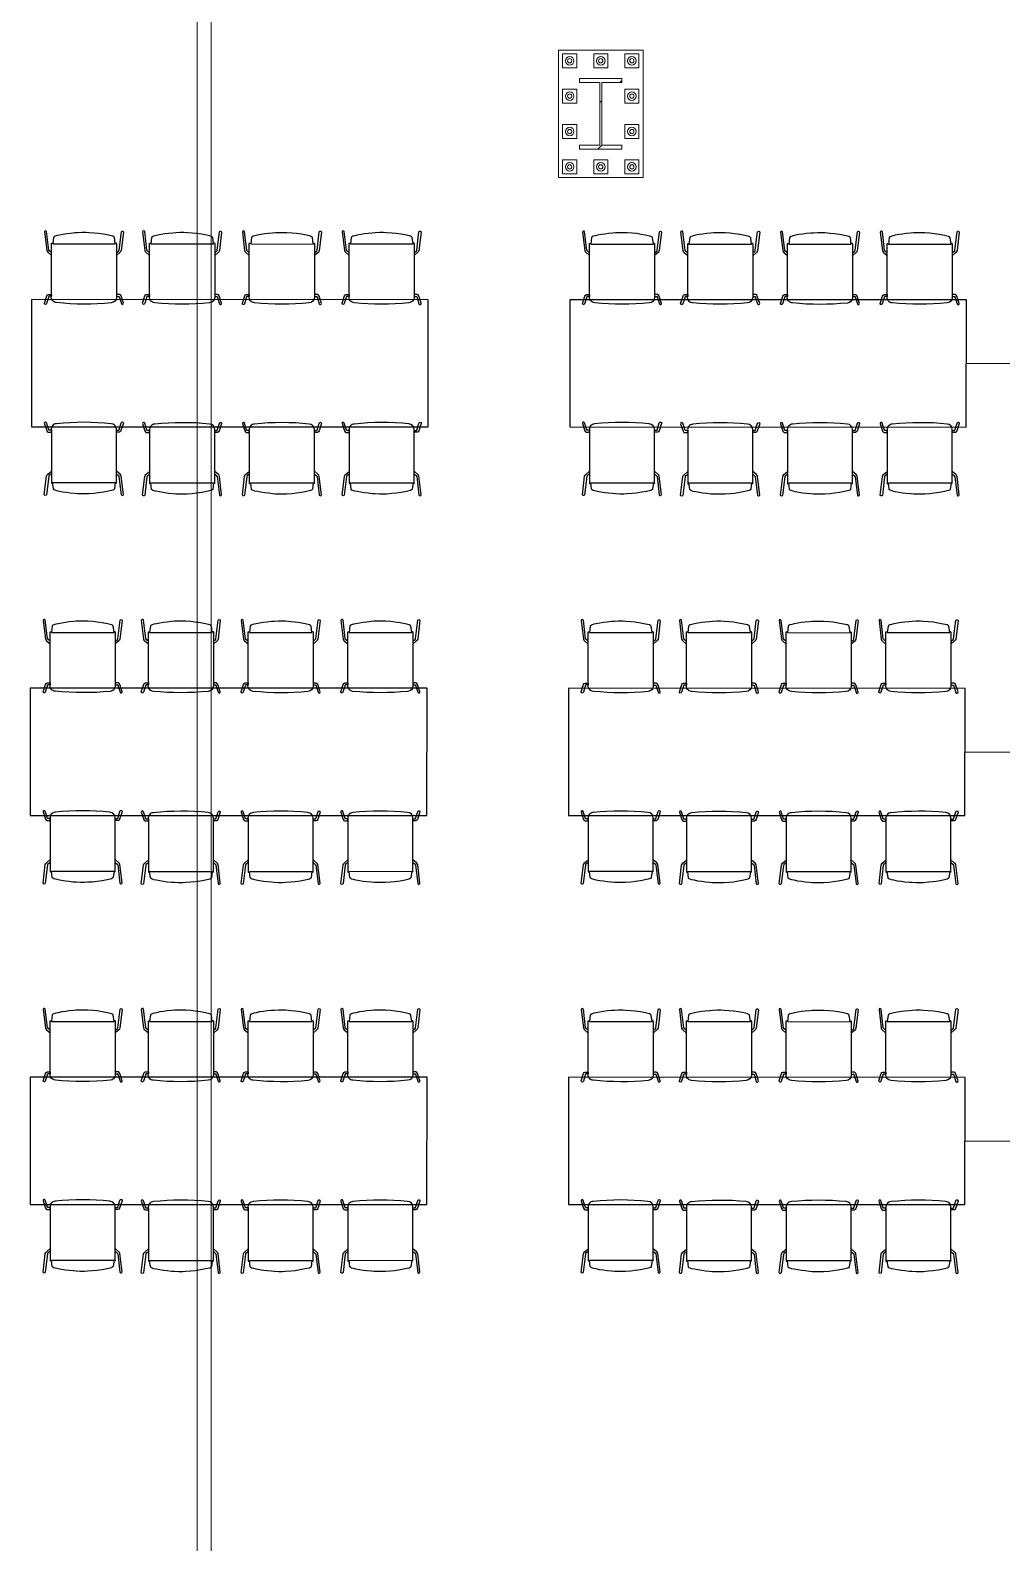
# Model space of a CAD drawing. Header units: centimetres. Extents: x 54005 to 61405, y 90310 to 94744.
# Drawn here: x 55251 to 55939, y 91489 to 92559 of the extents above; entities that cross this region are included whole.
import ezdxf

# ---------------------------------------------------------------- set-up
doc = ezdxf.new("R2010")
doc.units = ezdxf.units.CM
doc.header["$LTSCALE"] = 25
doc.layers.get('0').update_dxf_attribs({"lineweight": 0})
doc.layers.add('BA_furn-mobile', color=122, linetype='Continuous')
doc.layers.add('ÖLCULENDIRME', color=115, linetype='Continuous', lineweight=5)

# ---------------------------------------------------------------- blocks, each defined once
blk = doc.blocks.new('DXERG')
for points in [[(3248.6, -34472), (3247.1, -34470.7, -0.195709), (3246.8, -34470.2), (3245.2, -34457.2, 0.812168), (3243.7, -34457.4), (3245.3, -34470.4, 0.198323), (3246, -34471.7), (3248.6, -34474)], [(3294.6, -34472.1), (3296.2, -34470.8, 0.195709), (3296.5, -34470.3), (3298.1, -34457.3, -0.812168), (3299.6, -34457.5), (3298, -34470.5, -0.198323), (3297.2, -34471.8), (3294.6, -34474)], [(3318.1, -34472.1), (3316.5, -34470.8, -0.195709), (3316.2, -34470.2), (3314.7, -34457.2, 0.812168), (3313.1, -34457.4), (3314.7, -34470.5, 0.198323), (3315.5, -34471.8), (3318.1, -34474)], [(3364.1, -34472.1), (3365.6, -34470.8, 0.195709), (3365.9, -34470.3), (3367.5, -34457.3, -0.812168), (3369, -34457.5), (3367.4, -34470.5, -0.198323), (3366.7, -34471.8), (3364.1, -34474.1)], [(3388.6, -34472.1), (3387.1, -34470.8, -0.195709), (3386.8, -34470.3), (3385.2, -34457.3, 0.812168), (3383.7, -34457.4), (3385.3, -34470.5, 0.198323), (3386, -34471.8), (3388.6, -34474)], [(3434.6, -34472.2), (3436.2, -34470.9, 0.195709), (3436.5, -34470.3), (3438.1, -34457.3, -0.812168), (3439.6, -34457.5), (3438, -34470.6, -0.198323), (3437.2, -34471.9), (3434.6, -34474.1)], [(3459.2, -34472.1), (3457.6, -34470.8, -0.195709), (3457.3, -34470.2), (3455.8, -34457.2, 0.812168), (3454.3, -34457.4), (3455.9, -34470.5, 0.198323), (3456.6, -34471.8), (3459.2, -34474)], [(3505.2, -34472.1), (3506.8, -34470.8, 0.195709), (3507.1, -34470.3), (3508.6, -34457.3, -0.812168), (3510.2, -34457.5), (3508.6, -34470.5, -0.198323), (3507.8, -34471.8), (3505.2, -34474.1)], [(3294.6, -34465.5), (3294.6, -34503.7, -0.401298), (3291, -34507.5, -0.050892), (3252.3, -34507.4, -0.44814), (3248.6, -34502.9), (3248.6, -34465.5, -0.414214), (3248.8, -34465.4), (3249.6, -34465.4)], [(3294.6, -34465.5, 0.414213), (3294.5, -34465.4), (3293.8, -34465.4)], [(3364.1, -34465.5), (3364.1, -34503.7, -0.401298), (3360.4, -34507.5, -0.050892), (3321.7, -34507.5, -0.44814), (3318.1, -34503), (3318.1, -34465.5, -0.414214), (3318.2, -34465.4), (3319, -34465.4)], [(3364.1, -34465.5, 0.414213), (3363.9, -34465.4), (3363.2, -34465.4)], [(3434.6, -34465.6), (3434.6, -34503.7, -0.401298), (3431, -34507.6, -0.050892), (3392.3, -34507.5, -0.44814), (3388.6, -34503), (3388.6, -34465.6, -0.414214), (3388.8, -34465.4), (3389.6, -34465.4)], [(3434.6, -34465.6, 0.414213), (3434.5, -34465.5), (3433.8, -34465.5)], [(3505.2, -34465.5), (3505.2, -34503.7, -0.401298), (3501.5, -34507.5, -0.050892), (3462.8, -34507.5, -0.44814), (3459.2, -34503), (3459.2, -34465.5, -0.414214), (3459.3, -34465.4), (3460.1, -34465.4)], [(3505.2, -34465.5, 0.414213), (3505.1, -34465.4), (3504.3, -34465.4)], [(3243.7, -34507.8), (3245.4, -34502.6, -0.262892), (3246.5, -34501.6), (3248.6, -34501.6), (3248.6, -34502.9), (3247, -34502.9, 0.307714), (3246.7, -34503.1), (3245.2, -34508.1, -0.924699), (3243.7, -34507.8, -0.863658)], [(3299.6, -34507.8), (3297.9, -34502.6, 0.262892), (3296.8, -34501.6), (3294.6, -34501.6), (3294.6, -34503), (3296.3, -34503, -0.307714), (3296.5, -34503.1), (3298.1, -34508.1, 0.924699), (3299.6, -34507.8, 0.863658)], [(3313.1, -34507.8), (3314.8, -34502.6, -0.262892), (3315.9, -34501.6), (3318.1, -34501.6), (3318.1, -34503), (3316.4, -34503, 0.307714), (3316.2, -34503.1), (3314.6, -34508.1, -0.924699), (3313.1, -34507.8, -0.863658)], [(3369, -34507.8), (3367.3, -34502.6, 0.262892), (3366.2, -34501.6), (3364.1, -34501.6), (3364.1, -34503), (3365.7, -34503, -0.307714), (3365.9, -34503.1), (3367.5, -34508.2, 0.924699), (3369, -34507.8, 0.863658)], [(3383.7, -34507.8), (3385.4, -34502.6, -0.262892), (3386.5, -34501.6), (3388.6, -34501.6), (3388.6, -34503), (3387, -34503, 0.307714), (3386.7, -34503.2), (3385.2, -34508.2, -0.924699), (3383.7, -34507.8, -0.863658)], [(3439.6, -34507.9), (3437.9, -34502.7, 0.262892), (3436.8, -34501.7), (3434.6, -34501.7), (3434.6, -34503), (3436.3, -34503, -0.307714), (3436.5, -34503.2), (3438.1, -34508.2, 0.924699), (3439.6, -34507.9, 0.863658)], [(3454.2, -34507.8), (3455.9, -34502.6, -0.262892), (3457, -34501.6), (3459.2, -34501.6), (3459.2, -34503), (3457.5, -34503, 0.307714), (3457.3, -34503.1), (3455.7, -34508.1, -0.924699), (3454.2, -34507.8, -0.863658)], [(3510.2, -34507.8), (3508.5, -34502.6, 0.262892), (3507.4, -34501.6), (3505.2, -34501.6), (3505.2, -34503), (3506.9, -34503, -0.307714), (3507.1, -34503.1), (3508.6, -34508.2, 0.924699), (3510.2, -34507.8, 0.863658)], [(3243.6, -34592.7), (3245.3, -34597.9, 0.262892), (3246.4, -34598.9), (3248.6, -34598.9), (3248.6, -34597.5), (3246.9, -34597.5, -0.307714), (3246.7, -34597.3), (3245.1, -34592.3, 0.924699), (3243.6, -34592.7, 0.863658)], [(3294.6, -34635), (3294.6, -34596.8, 0.401298), (3290.9, -34593, 0.050892), (3252.2, -34593, 0.44814), (3248.6, -34597.5), (3248.6, -34634.9, 0.414214), (3248.7, -34635.1), (3249.5, -34635.1)], [(3299.6, -34592.7), (3297.8, -34597.9, -0.262892), (3296.8, -34598.9), (3294.6, -34598.9), (3294.6, -34597.5), (3296.2, -34597.5, 0.307714), (3296.5, -34597.4), (3298, -34592.3, -0.924699), (3299.6, -34592.7, -0.863658)], [(3313.1, -34592.9), (3314.8, -34598.1, 0.262892), (3315.9, -34599.1), (3318.1, -34599.1), (3318.1, -34597.8), (3316.4, -34597.8, -0.307714), (3316.2, -34597.6), (3314.6, -34592.6, 0.924699), (3313.1, -34592.9, 0.863658)], [(3364.1, -34635.2), (3364.1, -34597, 0.401298), (3360.4, -34593.2, 0.050892), (3321.7, -34593.3, 0.44814), (3318.1, -34597.8), (3318.1, -34635.2, 0.414214), (3318.2, -34635.3), (3319, -34635.3)], [(3369, -34592.9), (3367.3, -34598.1, -0.262892), (3366.2, -34599.1), (3364.1, -34599.1), (3364.1, -34597.7), (3365.7, -34597.7, 0.307714), (3365.9, -34597.6), (3367.5, -34592.6, -0.924699), (3369, -34592.9, -0.863658)], [(3383.7, -34592.9), (3385.4, -34598.1, 0.262892), (3386.5, -34599.1), (3388.6, -34599.1), (3388.6, -34597.7), (3387, -34597.7, -0.307714), (3386.7, -34597.6), (3385.2, -34592.6, 0.924699), (3383.7, -34592.9, 0.863658)], [(3434.6, -34635.2), (3434.6, -34597, 0.401298), (3431, -34593.2, 0.050892), (3392.3, -34593.2, 0.44814), (3388.6, -34597.7), (3388.6, -34635.2, 0.414214), (3388.8, -34635.3), (3389.6, -34635.3)], [(3439.6, -34592.9), (3437.9, -34598.1, -0.262892), (3436.8, -34599.1), (3434.6, -34599.1), (3434.6, -34597.7), (3436.3, -34597.7, 0.307714), (3436.5, -34597.6), (3438.1, -34592.5, -0.924699), (3439.6, -34592.9, -0.863658)], [(3454.2, -34592.9), (3455.9, -34598.1, 0.262892), (3457, -34599.1), (3459.2, -34599.1), (3459.2, -34597.7), (3457.5, -34597.7, -0.307714), (3457.3, -34597.5), (3455.7, -34592.5, 0.924699), (3454.2, -34592.9, 0.863658)], [(3505.2, -34635.1), (3505.2, -34597, 0.401298), (3501.5, -34593.1, 0.050892), (3462.8, -34593.2, 0.44814), (3459.2, -34597.7), (3459.2, -34635.1, 0.414214), (3459.3, -34635.3), (3460.1, -34635.3)], [(3510.2, -34592.8), (3508.5, -34598, -0.262892), (3507.4, -34599), (3505.2, -34599), (3505.2, -34597.7), (3506.9, -34597.7, 0.307714), (3507.1, -34597.5), (3508.6, -34592.5, -0.924699), (3510.2, -34592.8, -0.863658)], [(3248.6, -34628.4), (3247, -34629.7, 0.195709), (3246.7, -34630.2), (3245.1, -34643.2, -0.812168), (3243.6, -34643.1), (3245.2, -34630, -0.198323), (3246, -34628.7), (3248.6, -34626.5)], [(3294.6, -34635, -0.414213), (3294.4, -34635.1), (3293.7, -34635.1)], [(3294.6, -34628.4), (3296.1, -34629.7, -0.195709), (3296.4, -34630.2), (3298, -34643.2, 0.812168), (3299.5, -34643), (3297.9, -34630, 0.198323), (3297.2, -34628.7), (3294.6, -34626.5)], [(3318.1, -34628.7), (3316.5, -34630, 0.195709), (3316.2, -34630.5), (3314.7, -34643.5, -0.812168), (3313.1, -34643.3), (3314.7, -34630.3, -0.198323), (3315.5, -34629), (3318.1, -34626.7)], [(3364.1, -34635.2, -0.414213), (3363.9, -34635.3), (3363.2, -34635.3)], [(3364.1, -34628.6), (3365.6, -34629.9, -0.195709), (3365.9, -34630.4), (3367.5, -34643.4, 0.812168), (3369, -34643.2), (3367.4, -34630.2, 0.198323), (3366.7, -34628.9), (3364.1, -34626.7)], [(3388.6, -34628.6), (3387.1, -34629.9, 0.195709), (3386.8, -34630.5), (3385.2, -34643.5, -0.812168), (3383.7, -34643.3), (3385.3, -34630.2, -0.198323), (3386, -34628.9), (3388.6, -34626.7)], [(3434.6, -34635.2, -0.414213), (3434.5, -34635.3), (3433.8, -34635.3)], [(3434.6, -34628.6), (3436.2, -34629.9, -0.195709), (3436.5, -34630.4), (3438.1, -34643.4, 0.812168), (3439.6, -34643.2), (3438, -34630.2, 0.198323), (3437.2, -34628.9), (3434.6, -34626.6)], [(3459.2, -34628.6), (3457.6, -34629.9, 0.195709), (3457.3, -34630.4), (3455.8, -34643.4, -0.812168), (3454.3, -34643.3), (3455.9, -34630.2, -0.198323), (3456.6, -34628.9), (3459.2, -34626.7)], [(3505.2, -34635.1, -0.414213), (3505.1, -34635.2), (3504.3, -34635.2)], [(3505.2, -34628.5), (3506.8, -34629.8, -0.195709), (3507.1, -34630.4), (3508.6, -34643.4, 0.812168), (3510.2, -34643.2), (3508.6, -34630.1, 0.198323), (3507.8, -34628.8), (3505.2, -34626.6)]]:
    blk.add_lwpolyline(points, format="xyb")
for points in [[(3293.8, -34465.9), (3293.2, -34461.3), (3292.7, -34460.8), (3292, -34460.5), (3289.1, -34459.8), (3285.5, -34459.1), (3281.9, -34458.5), (3278.8, -34458.2), (3275.2, -34458), (3273, -34457.9), (3270.1, -34457.9), (3267.1, -34458), (3265.1, -34458.1), (3262.1, -34458.4), (3259.5, -34458.8), (3256.8, -34459.2), (3254.3, -34459.7), (3252.6, -34460), (3251.3, -34460.4), (3250.6, -34460.8), (3250.1, -34461.3), (3249.6, -34465.9), (3293.8, -34465.9)], [(3363.3, -34465.9), (3362.7, -34461.4), (3362.1, -34460.8), (3361.5, -34460.5), (3358.6, -34459.8), (3355, -34459.1), (3351.3, -34458.6), (3348.2, -34458.2), (3344.7, -34458), (3342.4, -34457.9), (3339.5, -34457.9), (3336.6, -34458), (3334.5, -34458.2), (3331.5, -34458.5), (3328.9, -34458.8), (3326.2, -34459.2), (3323.8, -34459.7), (3322, -34460.1), (3320.7, -34460.5), (3320.1, -34460.8), (3319.5, -34461.3), (3319, -34465.9), (3363.3, -34465.9)], [(3433.8, -34466), (3433.2, -34461.4), (3432.7, -34460.9), (3432, -34460.5), (3429.1, -34459.8), (3425.5, -34459.1), (3421.9, -34458.6), (3418.8, -34458.3), (3415.2, -34458), (3413, -34458), (3410.1, -34458), (3407.1, -34458.1), (3405.1, -34458.2), (3402.1, -34458.5), (3399.5, -34458.8), (3396.8, -34459.2), (3394.3, -34459.7), (3392.6, -34460.1), (3391.3, -34460.5), (3390.6, -34460.8), (3390.1, -34461.4), (3389.6, -34465.9), (3433.8, -34466)], [(3504.4, -34465.9), (3503.8, -34461.4), (3503.3, -34460.8), (3502.6, -34460.5), (3499.7, -34459.8), (3496.1, -34459.1), (3492.5, -34458.6), (3489.3, -34458.2), (3485.8, -34458), (3483.6, -34457.9), (3480.7, -34457.9), (3477.7, -34458), (3475.6, -34458.2), (3472.6, -34458.5), (3470.1, -34458.8), (3467.4, -34459.2), (3464.9, -34459.7), (3463.2, -34460.1), (3461.9, -34460.5), (3461.2, -34460.8), (3460.7, -34461.3), (3460.1, -34465.9), (3504.4, -34465.9)], [(3293.8, -34634.6), (3293.2, -34639.1), (3292.6, -34639.7), (3292, -34640), (3289, -34640.7), (3285.5, -34641.4), (3281.8, -34641.9), (3278.7, -34642.3), (3275.1, -34642.5), (3272.9, -34642.6), (3270, -34642.6), (3267.1, -34642.5), (3265, -34642.3), (3262, -34642), (3259.4, -34641.7), (3256.7, -34641.3), (3254.3, -34640.8), (3252.5, -34640.4), (3251.2, -34640), (3250.6, -34639.7), (3250, -34639.1), (3249.5, -34634.6), (3293.8, -34634.6)], [(3363.3, -34634.8), (3362.7, -34639.4), (3362.1, -34639.9), (3361.5, -34640.2), (3358.6, -34640.9), (3355, -34641.6), (3351.3, -34642.2), (3348.2, -34642.5), (3344.7, -34642.7), (3342.4, -34642.8), (3339.5, -34642.8), (3336.6, -34642.7), (3334.5, -34642.6), (3331.5, -34642.3), (3328.9, -34641.9), (3326.2, -34641.5), (3323.8, -34641), (3322, -34640.7), (3320.7, -34640.3), (3320.1, -34639.9), (3319.5, -34639.4), (3319, -34634.8), (3363.3, -34634.8)], [(3433.8, -34634.8), (3433.2, -34639.3), (3432.7, -34639.9), (3432, -34640.2), (3429.1, -34640.9), (3425.5, -34641.6), (3421.9, -34642.1), (3418.8, -34642.5), (3415.2, -34642.7), (3413, -34642.8), (3410.1, -34642.8), (3407.1, -34642.7), (3405.1, -34642.5), (3402.1, -34642.2), (3399.5, -34641.9), (3396.8, -34641.5), (3394.3, -34641), (3392.6, -34640.6), (3391.3, -34640.2), (3390.6, -34639.9), (3390.1, -34639.4), (3389.6, -34634.8), (3433.8, -34634.8)], [(3504.4, -34634.7), (3503.8, -34639.3), (3503.3, -34639.8), (3502.6, -34640.2), (3499.7, -34640.9), (3496.1, -34641.6), (3492.5, -34642.1), (3489.3, -34642.4), (3485.8, -34642.7), (3483.6, -34642.7), (3480.7, -34642.7), (3477.7, -34642.6), (3475.6, -34642.5), (3472.6, -34642.2), (3470.1, -34641.9), (3467.4, -34641.5), (3464.9, -34641), (3463.2, -34640.6), (3461.9, -34640.2), (3461.2, -34639.9), (3460.7, -34639.3), (3460.1, -34634.8), (3504.4, -34634.7)]]:
    blk.add_lwpolyline(points, close=True)
blk.add_lwpolyline([(3234.6, -34505.2), (3234.6, -34595.2), (3515.1, -34595.3), (3515.2, -34505.3), (3234.6, -34505.2)])

msp = doc.modelspace()

# ---------------------------------------------------------------- linework, layer by layer
for points in [[(55369.4, 90439.2), (61224.4, 90439.2), (61224.4, 94614.2), (55369.4, 94614.2)], [(55379.4, 90449.2), (61214.4, 90449.2), (61214.4, 94604.2), (55379.4, 94604.2)]]:
    msp.add_lwpolyline(points, close=True)
at = {"layer": 'ÖLCULENDIRME'}
for p, q in [((55684.9, 92544.6), (55624.9, 92544.6)), ((55624.9, 92544.6), (55624.9, 92454.6)), ((55637.9, 92542.1), (55627.9, 92542.1)), ((55627.9, 92542.1), (55627.9, 92532.1)), ((55637.9, 92532.1), (55637.9, 92542.1)), ((55659.9, 92542.1), (55649.9, 92542.1)), ((55649.9, 92542.1), (55649.9, 92532.1)), ((55659.9, 92532.1), (55659.9, 92542.1)), ((55681.9, 92542.1), (55671.9, 92542.1)), ((55671.9, 92542.1), (55671.9, 92532.1)), ((55681.9, 92532.1), (55681.9, 92542.1)), ((55684.9, 92544.6), (55684.9, 92454.6)), ((55627.9, 92532.1), (55637.9, 92532.1)), ((55649.9, 92532.1), (55659.9, 92532.1)), ((55671.9, 92532.1), (55681.9, 92532.1)), ((55639.9, 92521.8), (55639.9, 92524.6)), ((55639.9, 92524.6), (55669.9, 92524.6)), ((55654.2, 92521.8), (55639.9, 92521.8)), ((55654.2, 92477.4), (55654.2, 92521.8)), ((55669.9, 92521.8), (55655.6, 92521.8)), ((55655.6, 92521.8), (55655.6, 92477.4)), ((55668.5, 92521.8), (55669.9, 92523.2)), ((55669.9, 92524.6), (55669.9, 92521.8)), ((55637.9, 92517.1), (55627.9, 92517.1)), ((55627.9, 92517.1), (55627.9, 92507.1)), ((55637.9, 92507.1), (55637.9, 92517.1)), ((55654.2, 92507.5), (55655.6, 92508.9)), ((55655.6, 92508.9), (55655.6, 92508.9)), ((55681.9, 92517.1), (55671.9, 92517.1)), ((55671.9, 92517.1), (55671.9, 92507.1)), ((55681.9, 92507.1), (55681.9, 92517.1)), ((55627.9, 92507.1), (55637.9, 92507.1)), ((55671.9, 92507.1), (55681.9, 92507.1)), ((55637.9, 92492.1), (55627.9, 92492.1)), ((55627.9, 92492.1), (55627.9, 92482.1)), ((55637.9, 92482.1), (55637.9, 92492.1)), ((55681.9, 92492.1), (55671.9, 92492.1)), ((55671.9, 92492.1), (55671.9, 92482.1)), ((55681.9, 92482.1), (55681.9, 92492.1)), ((55627.9, 92482.1), (55637.9, 92482.1)), ((55639.9, 92474.6), (55639.9, 92477.4)), ((55639.9, 92477.4), (55654.2, 92477.4)), ((55652.8, 92474.6), (55655.6, 92477.5)), ((55655.6, 92477.4), (55669.9, 92477.4)), ((55669.9, 92477.4), (55669.9, 92474.6)), ((55671.9, 92482.1), (55681.9, 92482.1)), ((55637.9, 92467.1), (55627.9, 92467.1)), ((55627.9, 92467.1), (55627.9, 92457.1)), ((55637.9, 92457.1), (55637.9, 92467.1)), ((55639.9, 92474.6), (55669.9, 92474.6)), ((55659.9, 92467.1), (55649.9, 92467.1)), ((55649.9, 92467.1), (55649.9, 92457.1)), ((55659.9, 92457.1), (55659.9, 92467.1)), ((55681.9, 92467.1), (55671.9, 92467.1)), ((55671.9, 92467.1), (55671.9, 92457.1)), ((55681.9, 92457.1), (55681.9, 92467.1)), ((55684.9, 92454.6), (55624.9, 92454.6)), ((55627.9, 92457.1), (55637.9, 92457.1)), ((55649.9, 92457.1), (55659.9, 92457.1)), ((55671.9, 92457.1), (55681.9, 92457.1)), ((55913.4, 92323.1), (56003.4, 92323.1)), ((55912.5, 92048.4), (56002.5, 92048.4)), ((55912.5, 91773.3), (56002.5, 91773.3))]:
    msp.add_line(p, q, dxfattribs=at)
for centre, radius, start, end in [((55632.9, 92537.1), 3, 0, 180), ((55654.9, 92537.1), 3, 0, 180), ((55676.9, 92537.1), 3, 0, 180), ((55632.9, 92537.1), 3, 180, 0), ((55632.9, 92537.1), 1.5, 0, 180), ((55632.9, 92537.1), 1.5, 152.9779, 207.0221), ((55632.9, 92537.1), 1.5, 180, 0), ((55632.9, 92537.1), 1.5, 124.9434, 145.0566), ((55632.9, 92537.1), 1.5, 214.9434, 235.0566), ((55632.9, 92537.1), 1.5, 62.9779, 117.0221), ((55632.9, 92537.1), 1.5, 242.9779, 297.0221), ((55632.9, 92537.1), 1.5, 34.9434, 55.0566), ((55632.9, 92537.1), 1.5, 304.9434, 325.0566), ((55632.9, 92537.1), 1.5, 332.9779, 27.0221), ((55654.9, 92537.1), 3, 180, 0), ((55654.9, 92537.1), 1.5, 0, 180), ((55654.9, 92537.1), 1.5, 152.9779, 207.0221), ((55654.9, 92537.1), 1.5, 180, 0), ((55654.9, 92537.1), 1.5, 124.9434, 145.0566), ((55654.9, 92537.1), 1.5, 214.9434, 235.0566), ((55654.9, 92537.1), 1.5, 62.9779, 117.0221), ((55654.9, 92537.1), 1.5, 242.9779, 297.0221), ((55654.9, 92537.1), 1.5, 34.9434, 55.0566), ((55654.9, 92537.1), 1.5, 304.9434, 325.0566), ((55654.9, 92537.1), 1.5, 332.9779, 27.0221), ((55676.9, 92537.1), 3, 180, 0), ((55676.9, 92537.1), 1.5, 0, 180), ((55676.9, 92537.1), 1.5, 152.9779, 207.0221), ((55676.9, 92537.1), 1.5, 180, 0), ((55676.9, 92537.1), 1.5, 124.9434, 145.0566), ((55676.9, 92537.1), 1.5, 214.9434, 235.0566), ((55676.9, 92537.1), 1.5, 62.9779, 117.0221), ((55676.9, 92537.1), 1.5, 242.9779, 297.0221), ((55676.9, 92537.1), 1.5, 34.9434, 55.0566), ((55676.9, 92537.1), 1.5, 304.9434, 325.0566), ((55676.9, 92537.1), 1.5, 332.9779, 27.0221), ((55632.9, 92512.1), 3, 0, 180), ((55632.9, 92512.1), 3, 180, 0), ((55632.9, 92512.1), 1.5, 0, 180), ((55632.9, 92512.1), 1.5, 152.9779, 207.0221), ((55632.9, 92512.1), 1.5, 180, 0), ((55632.9, 92512.1), 1.5, 124.9434, 145.0566), ((55632.9, 92512.1), 1.5, 214.9434, 235.0566), ((55632.9, 92512.1), 1.5, 62.9779, 117.0221), ((55632.9, 92512.1), 1.5, 242.9779, 297.0221), ((55632.9, 92512.1), 1.5, 34.9434, 55.0566), ((55632.9, 92512.1), 1.5, 304.9434, 325.0566), ((55632.9, 92512.1), 1.5, 332.9779, 27.0221), ((55676.9, 92512.1), 3, 0, 180), ((55676.9, 92512.1), 3, 180, 0), ((55676.9, 92512.1), 1.5, 0, 180), ((55676.9, 92512.1), 1.5, 152.9779, 207.0221), ((55676.9, 92512.1), 1.5, 180, 0), ((55676.9, 92512.1), 1.5, 124.9434, 145.0566), ((55676.9, 92512.1), 1.5, 214.9434, 235.0566), ((55676.9, 92512.1), 1.5, 62.9779, 117.0221), ((55676.9, 92512.1), 1.5, 242.9779, 297.0221), ((55676.9, 92512.1), 1.5, 34.9434, 55.0566), ((55676.9, 92512.1), 1.5, 304.9434, 325.0566), ((55676.9, 92512.1), 1.5, 332.9779, 27.0221), ((55632.9, 92487.1), 3, 0, 180), ((55632.9, 92487.1), 3, 180, 0), ((55632.9, 92487.1), 1.5, 0, 180), ((55632.9, 92487.1), 1.5, 152.9779, 207.0221), ((55632.9, 92487.1), 1.5, 180, 0), ((55632.9, 92487.1), 1.5, 124.9434, 145.0566), ((55632.9, 92487.1), 1.5, 62.9779, 117.0221), ((55632.9, 92487.1), 1.5, 34.9434, 55.0566), ((55632.9, 92487.1), 1.5, 332.9779, 27.0221), ((55676.9, 92487.1), 3, 0, 180), ((55676.9, 92487.1), 3, 180, 0), ((55676.9, 92487.1), 1.5, 0, 180), ((55676.9, 92487.1), 1.5, 152.9779, 207.0221), ((55676.9, 92487.1), 1.5, 180, 0), ((55676.9, 92487.1), 1.5, 124.9434, 145.0566), ((55676.9, 92487.1), 1.5, 62.9779, 117.0221), ((55676.9, 92487.1), 1.5, 34.9434, 55.0566), ((55676.9, 92487.1), 1.5, 332.9779, 27.0221), ((55632.9, 92487.1), 1.5, 214.9434, 235.0566), ((55632.9, 92487.1), 1.5, 242.9779, 297.0221), ((55632.9, 92487.1), 1.5, 304.9434, 325.0566), ((55676.9, 92487.1), 1.5, 214.9434, 235.0566), ((55676.9, 92487.1), 1.5, 242.9779, 297.0221), ((55676.9, 92487.1), 1.5, 304.9434, 325.0566), ((55632.9, 92462.1), 3, 0, 180), ((55654.9, 92462.1), 3, 0, 180), ((55676.9, 92462.1), 3, 0, 180), ((55632.9, 92462.1), 3, 180, 0), ((55632.9, 92462.1), 1.5, 0, 180), ((55632.9, 92462.1), 1.5, 152.9779, 207.0221), ((55632.9, 92462.1), 1.5, 180, 0), ((55632.9, 92462.1), 1.5, 124.9434, 145.0566), ((55632.9, 92462.1), 1.5, 214.9434, 235.0566), ((55632.9, 92462.1), 1.5, 62.9779, 117.0221), ((55632.9, 92462.1), 1.5, 242.9779, 297.0221), ((55632.9, 92462.1), 1.5, 34.9434, 55.0566), ((55632.9, 92462.1), 1.5, 304.9434, 325.0566), ((55632.9, 92462.1), 1.5, 332.9779, 27.0221), ((55654.9, 92462.1), 3, 180, 0), ((55654.9, 92462.1), 1.5, 0, 180), ((55654.9, 92462.1), 1.5, 152.9779, 207.0221), ((55654.9, 92462.1), 1.5, 180, 0), ((55654.9, 92462.1), 1.5, 124.9434, 145.0566), ((55654.9, 92462.1), 1.5, 214.9434, 235.0566), ((55654.9, 92462.1), 1.5, 62.9779, 117.0221), ((55654.9, 92462.1), 1.5, 242.9779, 297.0221), ((55654.9, 92462.1), 1.5, 34.9434, 55.0566), ((55654.9, 92462.1), 1.5, 304.9434, 325.0566), ((55654.9, 92462.1), 1.5, 332.9779, 27.0221), ((55676.9, 92462.1), 3, 180, 0), ((55676.9, 92462.1), 1.5, 0, 180), ((55676.9, 92462.1), 1.5, 152.9779, 207.0221), ((55676.9, 92462.1), 1.5, 180, 0), ((55676.9, 92462.1), 1.5, 124.9434, 145.0566), ((55676.9, 92462.1), 1.5, 214.9434, 235.0566), ((55676.9, 92462.1), 1.5, 62.9779, 117.0221), ((55676.9, 92462.1), 1.5, 242.9779, 297.0221), ((55676.9, 92462.1), 1.5, 34.9434, 55.0566), ((55676.9, 92462.1), 1.5, 304.9434, 325.0566), ((55676.9, 92462.1), 1.5, 332.9779, 27.0221)]:
    msp.add_arc(centre, radius, start, end, dxfattribs=at)

# ---------------------------------------------------------------- block references
at = {"layer": 'BA_furn-mobile'}
for p in [(52017.7, 126873.5), (52398.3, 126873.4), (52016.8, 126598.8), (52397.4, 126598.7), (52016.8, 126323.8), (52397.4, 126323.7)]:
    msp.add_blockref('DXERG', p, dxfattribs=at)

doc.saveas('drawing.dxf')
